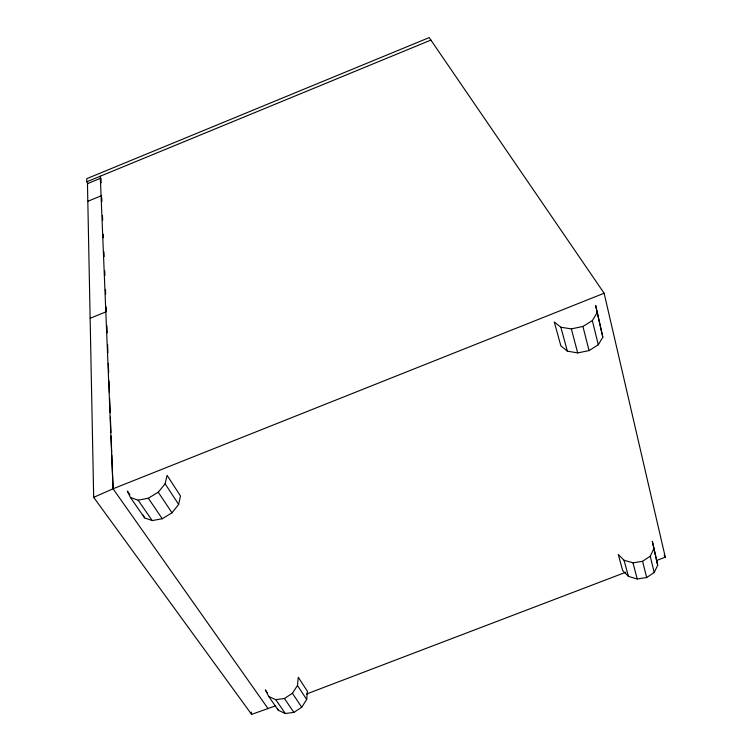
<?xml version="1.0" encoding="UTF-8"?>
<svg xmlns="http://www.w3.org/2000/svg" width="752" height="752" viewBox="0 0 752 752"><rect width="100%" height="100%" fill="white"/><g stroke="black" fill="none" stroke-linecap="round" stroke-linejoin="round"><path stroke-width="1.13" d="M268.755 696.502L278.372 710.33L285.309 713.516L293.891 712.398L301.731 707.247L306.675 699.501L307.399 691.314L298.271 677.27L297.472 685.495L292.415 693.288L284.444 698.505L275.758 699.67L268.755 696.502L265.324 689.913L267.251 692.686M130.444 497.523L144.591 517.865L152.214 520.591L162.272 518.739L171.992 512.798L178.656 504.432L180.489 495.972L167.085 475.339L165.111 483.799L158.249 492.212L148.332 498.228L138.124 500.174L130.444 497.523L127.361 491.075L129.917 494.769M653.77 548.875L650.217 556.198L642.584 561.321L632.977 562.806L624.066 560.268L618.257 554.459L622.694 570.571L628.437 576.399L637.235 578.974L646.701 577.545L654.212 572.488L657.699 565.203L652.332 541.374L657.699 565.203M596.994 312.935L592.341 320.596L582.922 326.462L571.36 328.887L560.86 327.233L554.29 322.006L560.842 345.826L567.346 351.137L577.686 352.914L589.051 350.592L598.282 344.792L602.822 337.15L595.678 305.622L602.822 337.15M275.787 705.733L251.619 714.4L93.68 497.354L113.073 488.781L604.129 293.224L665.285 557.176L656.505 560.531M87.937 183.808L86.771 181.777L430.896 40.082M99.931 178.544L87.467 183.667L93.68 497.354M87.824 201.31L101.68 195.614M90.137 318.275L106.37 311.695L106.182 307.004M306.506 694.021L625.786 572.244M100.27 176.222L113.073 488.781L268.097 708.666M138.124 500.174L152.214 520.591M275.758 699.67L285.309 713.516M604.129 293.224L429.195 37.6L86.715 178.685L86.771 181.777M148.332 498.228L162.272 518.739M284.444 698.505L293.891 712.398M158.249 492.212L171.992 512.798M292.415 693.288L301.731 707.247M165.111 483.799L178.656 504.432M297.472 685.495L306.675 699.501M664.129 555.136L665.285 557.176M277.385 708.45L278.372 710.33M143.247 515.092L144.591 517.865M560.86 327.233L567.346 351.137M624.066 560.268L628.437 576.399M571.36 328.887L577.686 352.914M632.977 562.806L637.235 578.974M582.922 326.462L589.051 350.592M642.584 561.321L646.701 577.545M592.341 320.596L598.282 344.792M650.217 556.198L654.212 572.488M251.281 712.088L251.619 714.4M100.965 178.111L101.153 182.783M101.774 197.964L101.915 201.48M102.479 215.551L102.667 220.242M103.24 234.304L103.381 237.829M103.955 251.892L104.143 256.582M104.707 270.654L104.904 275.345M105.468 289.417L105.656 294.107M106.906 325.766L107.169 332.807M107.611 344.538L107.921 352.744M108.326 363.301L108.673 372.682M108.984 380.888L109.435 392.619M109.651 398.485L110.187 412.557M110.365 417.247L110.939 432.494M111.07 436.01L111.691 452.431M111.785 454.772L113.073 488.781"/></g></svg>
